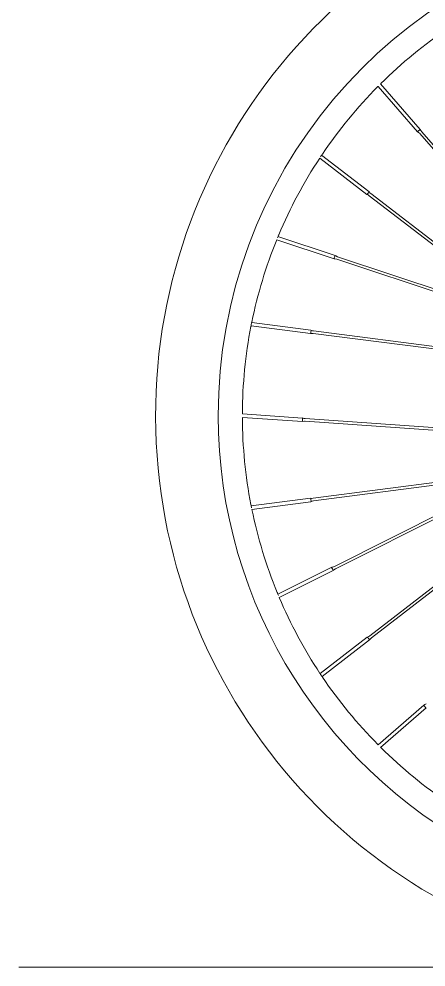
# Model space of a CAD drawing. Header units: millimetres. Extents: x -752 to 12520, y -224 to 3430.
# Drawn here: x 7819 to 8055, y 2430 to 2982 of the extents above; entities that cross this region are included whole.
import ezdxf

# ---------------------------------------------------------------- set-up
doc = ezdxf.new("R2010")
doc.units = ezdxf.units.MM
doc.layers.add('ZANO_R', color=7, linetype='Continuous', lineweight=0)

msp = doc.modelspace()

# ---------------------------------------------------------------- linework, layer by layer
at = {"layer": 'ZANO_R'}
for p, q in [((8051.99, 2917.41), (8028.93, 2943.86)), ((8027.49, 2942.42), (8050.46, 2916.07)), ((8161.78, 2791.03), (8052.84, 2916.04)), ((8051.69, 2915.04), (8158.94, 2791.97)), ((7993.59, 2900.68), (8020.96, 2879.63)), ((8022.2, 2881.24), (7994.7, 2902.4)), ((8022.36, 2878.88), (8117.47, 2805.73)), ((8121.86, 2804.27), (8023.29, 2880.09)), ((8002.59, 2844.1), (7969.36, 2855.13)), ((7968.62, 2853.23), (8001.95, 2842.18)), ((8003.53, 2841.92), (8171.54, 2786.18)), ((8172.02, 2787.63), (8004.01, 2843.37)), ((7953.72, 2803.18), (7988.22, 2798.74)), ((7988.48, 2800.75), (7954.12, 2805.18)), ((8166.41, 2777.59), (7990.01, 2800.3)), ((7989.81, 2798.79), (8166.21, 2776.08)), ((7983.68, 2749.62), (7948.67, 2752.02)), ((7948.67, 2749.98), (7983.54, 2747.59)), ((7985.14, 2747.73), (8148, 2736.54)), ((8150.68, 2737.89), (7985.24, 2749.25)), ((8160.31, 2742.72), (8002.1, 2663.33)), ((8002.79, 2661.97), (8161, 2741.36)), ((8163.45, 2731.66), (8022.66, 2622.98)), ((8023.59, 2621.78), (8164.38, 2730.45)), ((8113.08, 2719.02), (7989.77, 2702.93)), ((7989.97, 2701.42), (8108.94, 2716.95)), ((7988.18, 2702.98), (7953.77, 2698.49)), ((7954.21, 2696.5), (7988.45, 2700.97)), ((8000.57, 2662.85), (7969.29, 2647.15)), ((7970.11, 2645.29), (8001.49, 2661.03)), ((8021.26, 2622.22), (7993.83, 2601.05)), ((7994.95, 2599.35), (8022.5, 2620.61)), ((8054.02, 2582.67), (8027.56, 2559.61)), ((8029, 2558.17), (8055.35, 2581.14)), ((7818.91, 2430.45), (10064, 2430.45))]:
    msp.add_line(p, q, dxfattribs=at)
at = {"layer": 'ZANO_R', "flags": 128}
for points in [[(8028.93, 2943.87), (8029.06, 2943.98), (8029.15, 2944.06), (8029.14, 2944.05)], [(8027.36, 2942.27), (8027.4, 2942.32), (8027.49, 2942.42)], [(8050.46, 2916.07), (8050.5, 2916.14), (8050.66, 2916.3), (8050.9, 2916.52), (8051.19, 2916.78), (8051.48, 2917.03), (8051.74, 2917.24), (8051.92, 2917.37), (8051.99, 2917.41), (8051.99, 2917.4)], [(8050.46, 2916.07), (8051.39, 2915.36), (8051.66, 2915.02)], [(8052.87, 2916.07), (8052.31, 2916.77), (8052.02, 2917.41)], [(7994.09, 2901.48), (7994.27, 2901.78), (7994.51, 2902.13), (7994.74, 2902.47), (7994.95, 2902.75), (7995.1, 2902.95), (7995.17, 2903.04), (7995.16, 2903.04)], [(7969.08, 2854.43), (7969.08, 2854.43), (7969.23, 2854.81), (7969.39, 2855.2), (7969.55, 2855.57), (7969.7, 2855.88), (7969.8, 2856.1), (7969.85, 2856.19), (7969.84, 2856.18)], [(8004.01, 2843.37), (8002.92, 2843.88), (8002.61, 2844.13)], [(8001.95, 2842.14), (8002.46, 2842.15), (8003.53, 2841.91)], [(7953.65, 2802.81), (7953.66, 2802.87), (7953.69, 2803.07), (7953.73, 2803.37), (7953.8, 2803.76), (7953.88, 2804.18), (7953.97, 2804.58), (7954.05, 2804.92), (7954.11, 2805.17), (7954.15, 2805.29), (7954.14, 2805.28)], [(7990.01, 2800.33), (7989.5, 2800.39), (7988.5, 2800.76)], [(7988.24, 2798.71), (7989.1, 2798.83), (7989.81, 2798.75)], [(7948.66, 2752.02), (7948.66, 2752.04), (7948.68, 2752.25), (7948.68, 2752.32), (7948.68, 2752.32)], [(7948.68, 2749.8), (7948.68, 2749.79), (7948.67, 2749.9), (7948.67, 2749.98)], [(7983.54, 2747.59), (7983.52, 2747.67), (7983.52, 2747.89), (7983.53, 2748.22), (7983.55, 2748.61), (7983.58, 2748.99), (7983.62, 2749.32), (7983.65, 2749.54), (7983.68, 2749.62), (7983.68, 2749.62)], [(7983.54, 2747.59), (7984.7, 2747.74), (7985.13, 2747.7)], [(7985.24, 2749.29), (7984.35, 2749.4), (7983.69, 2749.64)], [(8002.1, 2663.34), (8000.97, 2662.93), (8000.57, 2662.88)], [(8001.52, 2661.02), (8001.87, 2661.38), (8002.79, 2661.96)], [(7969.59, 2646.46), (7969.43, 2646.8), (7969.27, 2647.19), (7969.12, 2647.57), (7969, 2647.9), (7968.92, 2648.13), (7968.88, 2648.24), (7968.88, 2648.24)], [(8022.64, 2623.01), (8022.23, 2622.69), (8021.26, 2622.24)], [(8022.53, 2620.61), (8023.05, 2621.3), (8023.61, 2621.75)], [(7995.13, 2599.11), (7995.17, 2599.05), (7995.14, 2599.1), (7995.02, 2599.26), (7994.83, 2599.51), (7994.6, 2599.83), (7994.37, 2600.18), (7994.14, 2600.53), (7993.96, 2600.83), (7993.83, 2601.05), (7993.77, 2601.15), (7993.77, 2601.15)], [(8055.36, 2583.55), (8054.65, 2582.99), (8054.01, 2582.7)], [(8055.35, 2581.14), (8055.29, 2581.18), (8055.13, 2581.33), (8054.9, 2581.57), (8054.64, 2581.86), (8054.39, 2582.16), (8054.18, 2582.42), (8054.05, 2582.59), (8054.02, 2582.67), (8054.02, 2582.67)], [(8027.56, 2559.61), (8027.47, 2559.71), (8027.37, 2559.82), (8027.37, 2559.82)], [(8029.15, 2558.04), (8029.12, 2558.07), (8029, 2558.17)]]:
    msp.add_lwpolyline(points, dxfattribs=at)
at = {"layer": 'ZANO_R'}
for centre, radius, start, end in [((8220.37, 2751.05), 322.1, 19.4696, 264.4729), ((8220.37, 2751.05), 285.75, 19.8219, 180), ((8220.37, 2751.05), 271.7, 124.0146, 134.7357), ((8220.37, 2751.05), 271.7, 135.2672, 145.9858), ((8220.37, 2751.05), 271.7, 146.5823, 157.235), ((8019.84, 2881.78), 2.43, 297.6735, 347.1961), ((8020.29, 2876.81), 2.89, 44.8762, 76.4104), ((8024.82, 2882.68), 2.98, 208.9235, 239.3673), ((8220.37, 2751.05), 271.7, 157.9088, 168.4856), ((8004.44, 2842.78), 2.27, 144.4285, 170.3258), ((8004.87, 2841.97), 2.93, 155.8576, 175.9064), ((8220.37, 2751.05), 285.75, 180, 13.5897), ((8220.37, 2751.05), 271.7, 169.0167, 179.7325), ((7986.56, 2800.23), 1.99, 345.4727, 15.3134), ((7986.5, 2799.73), 1.99, 330.0207, 359.8491), ((8220.37, 2751.05), 271.7, 180.2646, 190.9836), ((7986.13, 2701.69), 2.43, 342.6801, 32.1884), ((7989.03, 2705.85), 2.98, 253.932, 284.3576), ((7989.97, 2698.5), 2.89, 89.8889, 121.3963), ((7972.09, 2701.68), 18.59, 187.396, 193.2292), ((8220.37, 2751.05), 271.7, 191.5823, 202.2357), ((8002.82, 2663.22), 2.27, 189.4363, 215.3229), ((8003.7, 2662.95), 2.92, 200.8498, 220.9167), ((8220.37, 2751.05), 271.7, 202.9088, 213.4858), ((8020.27, 2620.49), 1.99, 30.4689, 60.313), ((8020.58, 2620.1), 1.99, 15.016, 44.853), ((8220.37, 2751.05), 271.7, 214.0172, 224.7359), ((8220.37, 2751.05), 271.7, 225.2655, 235.9859)]:
    msp.add_arc(centre, radius, start, end, dxfattribs=at)

doc.saveas('drawing.dxf')
